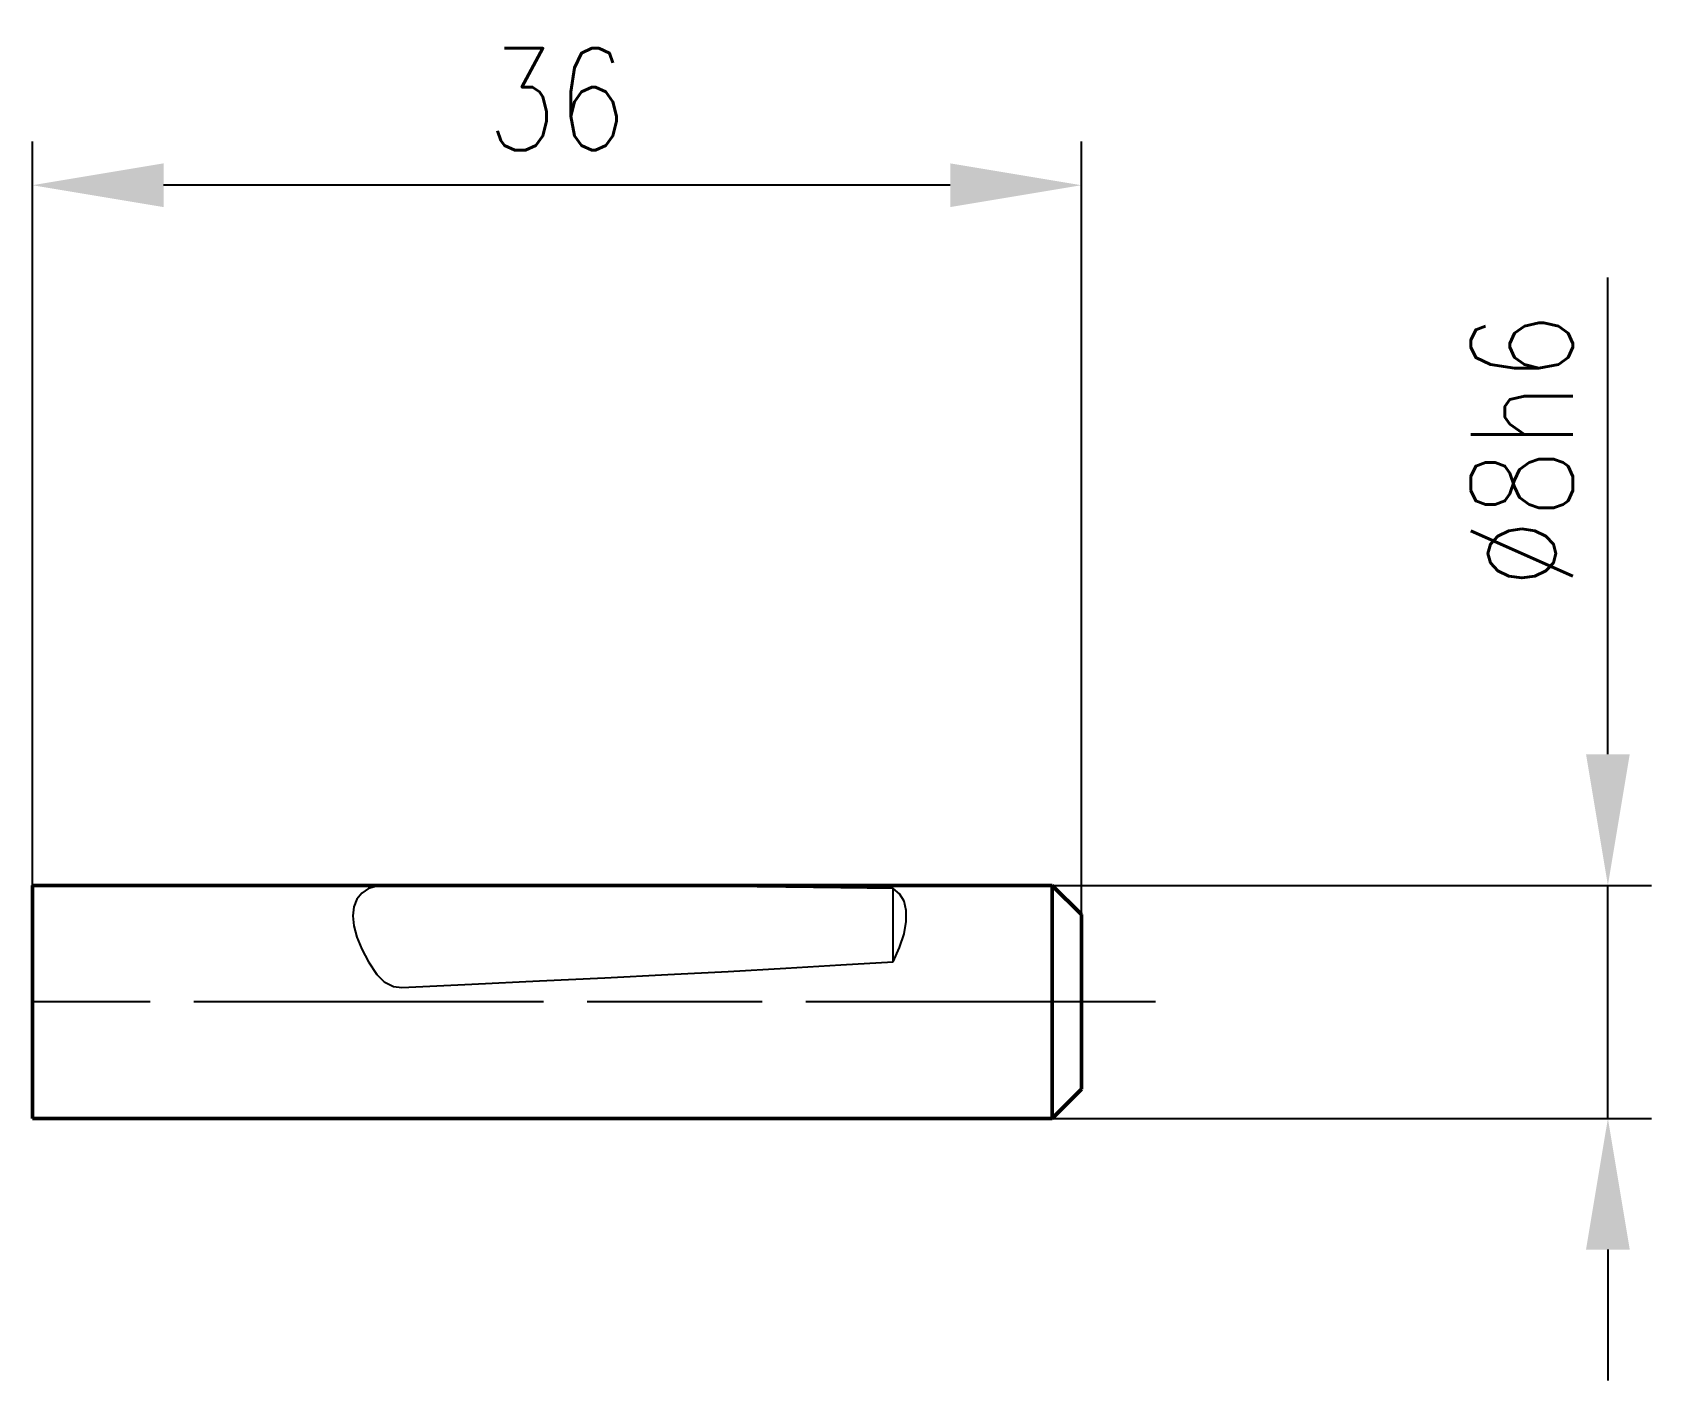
# Model space of a CAD drawing. Header units: millimetres. Extents: x 0 to 55.6, y -13 to 33.3.
import ezdxf

# ---------------------------------------------------------------- set-up
doc = ezdxf.new("R2010")
doc.units = ezdxf.units.MM
doc.header["$LTSCALE"] = 2
doc.linetypes.add('LONGDASH_DASH', pattern=[10.5, 6, -0.75, 3, -0.75])
for name, color, linetype, lineweight in [('1', 4, 'Continuous', 50), ('SK1', 4, 'Continuous', 50), ('SK2', 7, 'Continuous', 25), ('SK4', 2, 'LONGDASH_DASH', 25)]:
    doc.layers.add(name, color=color, linetype=linetype, lineweight=lineweight)
doc.layers.add('101', color=7, linetype='Continuous', true_color=0xffffff)
doc.styles.add('SIMPLEX', font='simplex.shx', dxfattribs={"width": 0.8})
doc.dimstyles.new('WALTER_1', dxfattribs={"dimtxt": 3.5, "dimasz": 4.5, "dimexe": 1.5, "dimexo": 0, "dimgap": 1.2, "dimtad": 1, "dimdec": 3, "dimdsep": 46, "dimtxsty": 'SIMPLEX', "dimcen": 2.5, "dimazin": 2, "dimtfac": 1, "dimtdec": 3, "dimtmove": 0, "dimatfit": 0, "dimfxl": 1.25, "dimtolj": 1, "dimarcsym": 0})

# ---------------------------------------------------------------- blocks, each defined once
blk = doc.blocks.new('*D0')
at = {"layer": 'Defpoints', "color": 0, "transparency": 16777216}
for p in [(35, 4), (54.067, 4), (35, -4)]:
    blk.add_point(p, dxfattribs=at)
at = {"layer": 'SK2', "color": 0, "lineweight": -2, "transparency": 16777216}
for p, q in [((54.067, 8.5), (54.067, 24.867)), ((35, 4), (55.567, 4)), ((54.067, -4), (54.067, 4)), ((35, -4), (55.567, -4)), ((54.067, -8.5), (54.067, -13))]:
    blk.add_line(p, q, dxfattribs=at)
at = {"layer": 'SK2', "color": 0, "transparency": 16777216}
for points in [[(53.317, 8.5), (54.817, 8.5), (54.067, 4)], [(53.317, -8.5), (54.817, -8.5), (54.067, -4)]]:
    blk.add_solid(points, dxfattribs=at)
at = {"layer": 'SK2', "color": 0, "transparency": 16777216, "insert": (51.117, 18.933), "char_height": 3.5, "attachment_point": 5, "rotation": 90, "style": 'SIMPLEX'}
blk.add_mtext('\\A1;%%C8h6', dxfattribs=at)
blk = doc.blocks.new('*D1')
at = {"layer": 'Defpoints', "color": 0, "transparency": 16777216}
for p in [(0, 28.031), (0, 4), (36, 3)]:
    blk.add_point(p, dxfattribs=at)
at = {"layer": 'SK2', "color": 0, "lineweight": -2, "transparency": 16777216}
for p, q in [((0, 4), (0, 29.531)), ((36, 3), (36, 29.531)), ((31.5, 28.031), (4.5, 28.031))]:
    blk.add_line(p, q, dxfattribs=at)
at = {"layer": 'SK2', "color": 0, "transparency": 16777216}
for points in [[(4.5, 28.781), (4.5, 27.281), (0, 28.031)], [(31.5, 28.781), (31.5, 27.281), (36, 28.031)]]:
    blk.add_solid(points, dxfattribs=at)
at = {"layer": 'SK2', "color": 0, "transparency": 16777216, "insert": (18, 30.981), "char_height": 3.5, "attachment_point": 5, "style": 'SIMPLEX'}
blk.add_mtext('\\A1;36', dxfattribs=at)

msp = doc.modelspace()

# ---------------------------------------------------------------- linework, layer by layer
at = {"layer": '1'}
msp.add_line((0, 4), (0, -4), dxfattribs=at)
at = {"layer": '101', "color": 4, "linetype": 'Continuous', "lineweight": 25}
for p, q in [((11.8194, 3.9745), (11.533, 3.8862)), ((11.8425, 3.9785), (11.8194, 3.9745)), ((12.0761, 3.9972), (11.8425, 3.9785)), ((12.3619, 4), (12.0761, 3.9972)), ((12.6797, 3.9995), (12.3619, 4)), ((15.0799, 3.9995), (12.6797, 3.9995)), ((17.4023, 3.9955), (15.0799, 3.9995)), ((19.6439, 3.9873), (17.4023, 3.9955)), ((21.8016, 3.9751), (19.6439, 3.9873)), ((23.8724, 3.9589), (21.8016, 3.9751)), ((25.8536, 3.9387), (23.8724, 3.9589)), ((27.7425, 3.9145), (25.8536, 3.9387)), ((29.5364, 3.8863), (27.7425, 3.9145)), ((11.1361, 3.5285), (11.0342, 3.2668)), ((11.3036, 3.7365), (11.1361, 3.5285)), ((11.533, 3.8862), (11.3036, 3.7365)), ((29.7601, 3.7103), (29.5364, 3.8863)), ((29.5364, 1.3789), (29.5364, 3.8863)), ((29.9128, 3.4591), (29.7601, 3.7103)), ((29.9903, 3.1395), (29.9128, 3.4591)), ((11.0342, 3.2668), (11, 2.9569)), ((11, 2.9569), (11.0342, 2.6053)), ((29.9903, 2.7606), (29.9903, 3.1395)), ((11.0342, 2.6053), (11.1361, 2.2196)), ((29.7601, 1.8679), (29.9128, 2.3327)), ((29.9128, 2.3327), (29.9903, 2.7606)), ((11.1361, 2.2196), (11.3036, 1.808)), ((11.3036, 1.808), (11.533, 1.3792)), ((29.5364, 1.3789), (29.7601, 1.8679)), ((11.533, 1.3792), (11.8194, 0.9423)), ((23.8724, 1.0482), (25.8536, 1.1587)), ((25.8536, 1.1587), (27.7425, 1.269)), ((27.7425, 1.269), (29.5364, 1.3789)), ((11.8194, 0.9423), (12.069, 0.6863)), ((12.069, 0.6863), (12.392, 0.5296)), ((12.6797, 0.4977), (15.0799, 0.6071)), ((15.0799, 0.6071), (17.4023, 0.7169)), ((17.4023, 0.7169), (19.6439, 0.8272)), ((19.6439, 0.8272), (21.8016, 0.9376)), ((21.8016, 0.9376), (23.8724, 1.0482)), ((12.392, 0.5296), (12.6797, 0.4977))]:
    msp.add_line(p, q, dxfattribs=at)
at = {"layer": 'SK1'}
for p, q in [((0, 4), (35, 4)), ((35, 4), (35, -4)), ((36, 3), (35, 4)), ((36, 3), (36, -3)), ((35, -4), (36, -3)), ((35, -4), (0, -4))]:
    msp.add_line(p, q, dxfattribs=at)
at = {"layer": 'SK4'}
msp.add_line((38.5395, 0), (0, 0), dxfattribs=at)

# ---------------------------------------------------------------- dimensions: what is measured, and where the dimension line sits
at = {"layer": 'SK2'}
dim = msp.add_linear_dim(base=(0, 28.0306), p1=(36, 3), p2=(0, 4), angle=180, dimstyle='WALTER_1', dxfattribs=at)
dim.commit()
dim.dimension.update_dxf_attribs({"geometry": '*D1', "text_midpoint": (18, 28.0306), "dimtype": 128})
dim = msp.add_linear_dim(base=(54.0671, 4), p1=(35, -4), p2=(35, 4), angle=90, text='%%C<>h6', dimstyle='WALTER_1', dxfattribs=at)
dim.commit()
dim.dimension.update_dxf_attribs({"geometry": '*D0', "text_midpoint": (51.1171, 18.9333)})

doc.saveas('drawing.dxf')
